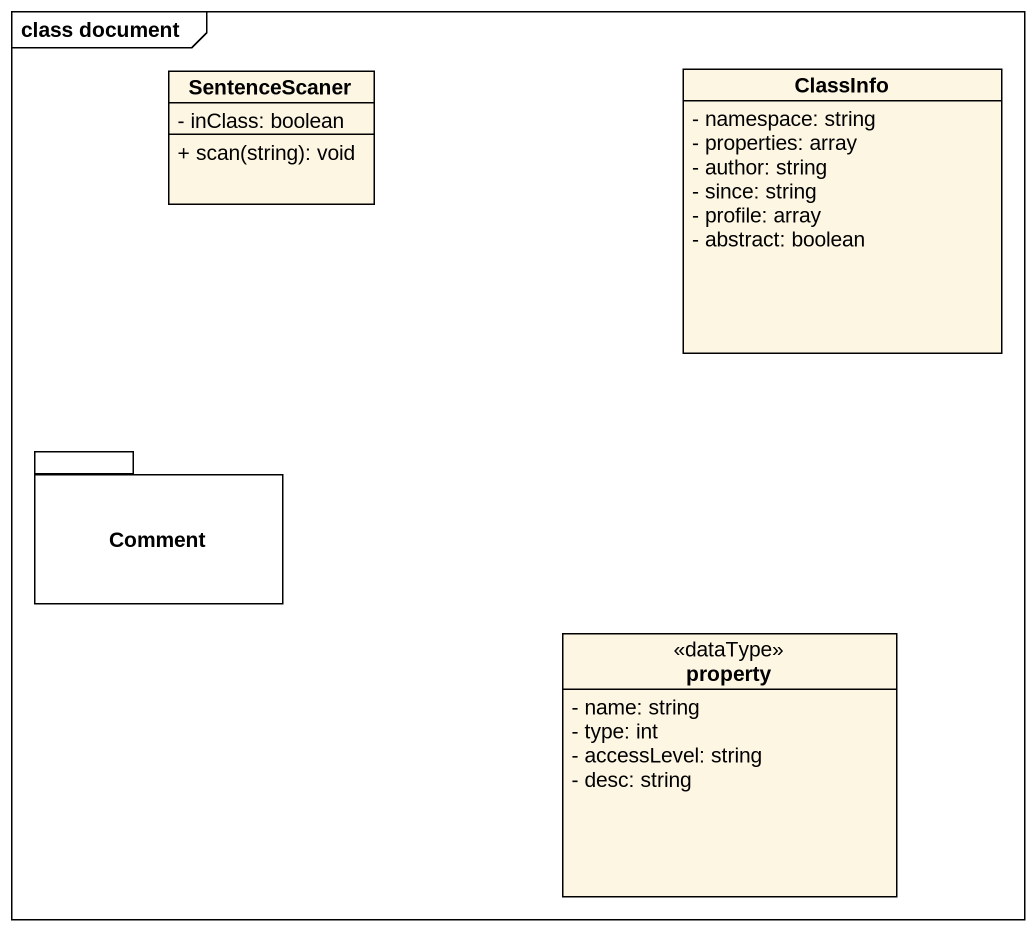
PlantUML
@startuml
mainframe class document
hide circle
hide empty members
skinparam classAttributeIconSize 0
class SentenceScaner {
  - inClass: boolean
  + scan(string): void
}
class ClassInfo {
  - namespace: string
  - properties: array
  - author: string
  - since: string
  - profile: array
  - abstract: boolean
}
package Comment {
}
class property <<dataType>> {
  - name: string
  - type: int
  - accessLevel: string
  - desc: string
}
@enduml
